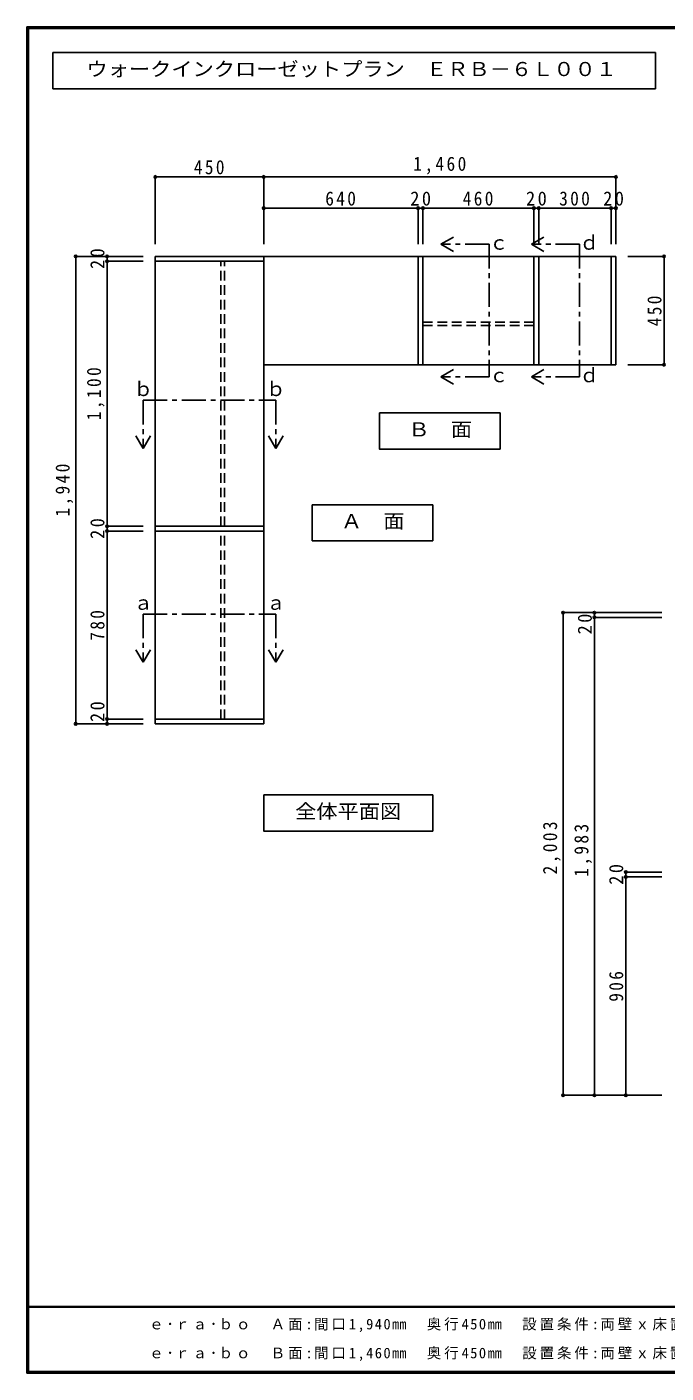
# Model space of a CAD drawing. Units: millimetres at full size, sheet at 1:20. Extents: x -8005 to 8005, y -2932 to 2722.
# Drawn here: x -8005 to -5355, y -2864 to 2722 of the extents above; entities that cross this region are included whole.
import ezdxf
from ezdxf.enums import TextEntityAlignment as Align

# ---------------------------------------------------------------- set-up
doc = ezdxf.new("R2010")
doc.units = ezdxf.units.MM
doc.header["$LTSCALE"] = 20
doc.header["$PDMODE"] = 32
doc.header["$PDSIZE"] = 10
doc.linetypes.add('CHAIN1', pattern=[8, 5, -1, 1, -1])
doc.linetypes.add('DASHED2', pattern=[3, 2, -1])
for name, color, linetype in [('0-2_本体', 2, 'Continuous'), ('0-3_固定棚', 3, 'Continuous'), ('0-6_ﾊﾟｲﾌﾟﾊﾝｶﾞｰ', 4, 'Continuous'), ('0-A_文字', 7, 'Continuous'), ('0-B_寸法', 4, 'Continuous'), ('F-1_枠', 6, 'Continuous'), ('F-A_文字', 7, 'Continuous')]:
    doc.layers.add(name, color=color, linetype=linetype)
doc.styles.add('ＭＳ ゴシック', font='')
doc.styles.get('ＭＳ ゴシック').set_extended_font_data('MS Gothic')

msp = doc.modelspace()

# ---------------------------------------------------------------- linework, layer by layer
at = {"layer": '0-2_本体'}
for p, q in [((-7022.95, 1770.05), (-7472.95, 1770.05)), ((-7022.95, 1750.05), (-7022.95, 1770.05)), ((-6382.95, 1770.05), (-6362.95, 1770.05)), ((-6382.95, 1320.05), (-6382.95, 1770.05)), ((-6362.95, 1320.05), (-6362.95, 1770.05)), ((-5902.95, 1770.05), (-5882.95, 1770.05)), ((-5902.95, 1320.05), (-5902.95, 1770.05)), ((-5882.95, 1320.05), (-5882.95, 1770.05)), ((-5582.95, 1770.05), (-5562.95, 1770.05)), ((-5582.95, 1320.05), (-5582.95, 1770.05)), ((-5562.95, 1320.05), (-5562.95, 1770.05)), ((-6362.95, 1320.05), (-6382.95, 1320.05)), ((-5882.95, 1320.05), (-5902.95, 1320.05)), ((-5562.95, 1320.05), (-5582.95, 1320.05)), ((-7022.95, 650.05), (-7472.95, 650.05)), ((-7022.95, 630.05), (-7022.95, 650.05)), ((-7022.95, -149.95), (-7472.95, -149.95)), ((-7022.95, -169.95), (-7022.95, -149.95))]:
    msp.add_line(p, q, dxfattribs=at)
at = {"layer": '0-2_本体', "color": 3}
msp.add_line((-7022.95, -169.95), (-7022.95, 1770.05), dxfattribs=at)
at = {"layer": '0-2_本体', "color": 4}
for p, q in [((-7672.95, 630.05), (-7672.95, 650.05)), ((-7672.95, 650.05), (-7522.95, 650.05)), ((-7672.95, 630.05), (-7522.95, 630.05))]:
    msp.add_line(p, q, dxfattribs=at)
at = {"layer": '0-2_本体'}
for points in [[(-7022.95, 1750.05), (-7472.95, 1750.05), (-7472.95, 1770.05)], [(-7022.95, 630.05), (-7472.95, 630.05), (-7472.95, 650.05)], [(-7022.95, -169.95), (-7472.95, -169.95), (-7472.95, -149.95)]]:
    msp.add_lwpolyline(points, dxfattribs=at)
at = {"layer": '0-2_本体', "color": 7}
for p in [(-7672.95, 650.05), (-7672.95, 630.05)]:
    msp.add_point(p, dxfattribs=at)
at = {"layer": '0-3_固定棚'}
for p, q in [((-7472.95, -169.95), (-7472.95, 1750.05)), ((-7022.95, 1770.05), (-5562.95, 1770.05)), ((-7022.95, 1320.05), (-5562.95, 1320.05))]:
    msp.add_line(p, q, dxfattribs=at)
at = {"layer": '0-6_ﾊﾟｲﾌﾟﾊﾝｶﾞｰ', "linetype": 'DASHED2'}
for p, q in [((-7200.45, 650.05), (-7200.45, 1750.05)), ((-7185.45, 650.05), (-7185.45, 1750.05)), ((-5902.95, 1497.55), (-6362.95, 1497.55)), ((-5902.95, 1482.55), (-6362.95, 1482.55)), ((-7200.45, -149.95), (-7200.45, 630.05)), ((-7185.45, -149.95), (-7185.45, 630.05))]:
    msp.add_line(p, q, dxfattribs=at)
at = {"layer": '0-A_文字'}
for p, q in [((-7898.33, 2615.63), (-7898.33, 2465.63)), ((-5398.43, 2615.63), (-7898.33, 2615.63)), ((-5398.43, 2465.63), (-5398.43, 2615.63)), ((-7898.33, 2465.63), (-5398.43, 2465.63)), ((-6288.35, 1820.05), (-6236.39, 1850.05)), ((-5913.25, 1820.05), (-5861.29, 1850.05)), ((-6288.35, 1820.05), (-6236.39, 1790.05)), ((-5913.25, 1820.05), (-5861.29, 1790.05)), ((-6288.35, 1270.05), (-6236.39, 1300.05)), ((-5913.25, 1270.05), (-5861.29, 1300.05)), ((-6288.35, 1270.05), (-6236.39, 1240.05)), ((-5913.25, 1270.05), (-5861.29, 1240.05)), ((-6042.35, 1120.05), (-6543.35, 1120.05)), ((-6042.35, 1120.05), (-6042.35, 970.05)), ((-7522.95, 972.75), (-7552.95, 1024.72)), ((-7522.95, 972.75), (-7492.95, 1024.72)), ((-6972.95, 972.75), (-7002.95, 1024.72)), ((-6972.95, 972.75), (-6942.95, 1024.72)), ((-6321.95, 739.4), (-6822.95, 739.4)), ((-6822.95, 739.4), (-6822.95, 589.4)), ((-6321.95, 739.4), (-6321.95, 589.4)), ((-6822.95, 589.4), (-6321.95, 589.4)), ((-7522.95, 85.66), (-7552.95, 137.62)), ((-7522.95, 85.66), (-7492.95, 137.62)), ((-6972.95, 85.66), (-7002.95, 137.62)), ((-6972.95, 85.66), (-6942.95, 137.62)), ((-6321.95, -464.95), (-7022.95, -464.95)), ((-6321.95, -464.95), (-6321.95, -614.95))]:
    msp.add_line(p, q, dxfattribs=at)
at = {"layer": '0-A_文字', "linetype": 'CHAIN1'}
for p, q in [((-6088.35, 1820.05), (-6288.35, 1820.05)), ((-6088.35, 1820.05), (-6088.35, 1270.05)), ((-5713.25, 1820.05), (-5913.25, 1820.05)), ((-5713.25, 1820.05), (-5713.25, 1270.05)), ((-6088.35, 1270.05), (-6288.35, 1270.05)), ((-5713.25, 1270.05), (-5913.25, 1270.05)), ((-7522.95, 1172.75), (-7522.95, 972.75)), ((-7522.95, 1172.75), (-6972.95, 1172.75)), ((-6972.95, 1172.75), (-6972.95, 972.75)), ((-7522.95, 285.66), (-7522.95, 85.66)), ((-7522.95, 285.66), (-6972.95, 285.66)), ((-6972.95, 285.66), (-6972.95, 85.66))]:
    msp.add_line(p, q, dxfattribs=at)
at = {"layer": '0-A_文字'}
for points in [[(-6543.35, 1120.05), (-6543.35, 970.05), (-6042.35, 970.05)], [(-7022.95, -464.95), (-7022.95, -614.95), (-6321.95, -614.95)]]:
    msp.add_lwpolyline(points, dxfattribs=at)
at = {"layer": '0-B_寸法'}
for p, q in [((-7472.95, 2100.05), (-7022.95, 2100.05)), ((-7472.95, 2100.05), (-7472.95, 1820.05)), ((-7022.95, 2100.05), (-7022.95, 1970.05)), ((-7022.95, 2100.05), (-5562.95, 2100.05)), ((-5562.95, 2100.05), (-5562.95, 1820.05)), ((-7022.95, 1970.05), (-7022.95, 1820.05)), ((-6362.95, 1970.05), (-6382.95, 1970.05)), ((-6382.95, 1970.05), (-6382.95, 1820.05)), ((-6362.95, 1970.05), (-5902.95, 1970.05)), ((-6362.95, 1970.05), (-6362.95, 1820.05)), ((-5902.95, 1970.05), (-5902.95, 1820.05)), ((-5902.95, 1970.05), (-5882.95, 1970.05)), ((-5882.95, 1970.05), (-5882.95, 1820.05)), ((-5882.95, 1970.05), (-5582.95, 1970.05)), ((-5562.95, 1970.05), (-5582.95, 1970.05)), ((-5582.95, 1970.05), (-5582.95, 1820.05)), ((-7802.95, 1770.05), (-7522.95, 1770.05)), ((-7802.95, -169.95), (-7802.95, 1770.05)), ((-7672.95, 1750.05), (-7672.95, 1770.05)), ((-7672.95, 1770.05), (-7522.95, 1770.05)), ((-7672.95, 1750.05), (-7522.95, 1750.05)), ((-7672.95, 650.05), (-7672.95, 1750.05)), ((-5362.95, 1770.05), (-5512.95, 1770.05)), ((-5362.95, 1320.05), (-5362.95, 1770.05)), ((-5362.95, 1320.05), (-5512.95, 1320.05)), ((-7672.95, 630.05), (-7522.95, 630.05)), ((-7672.95, -149.95), (-7672.95, 630.05)), ((-5781.67, 291.73), (-5371.67, 291.73)), ((-5781.67, -1711.27), (-5781.67, 291.73)), ((-5651.67, 271.73), (-5651.67, 291.73)), ((-5651.67, 291.73), (-5521.67, 291.73)), ((-5651.67, 271.73), (-5371.67, 271.73)), ((-5651.67, -1711.27), (-5651.67, 271.73)), ((-7672.95, -169.95), (-7672.95, -149.95)), ((-7672.95, -149.95), (-7522.95, -149.95)), ((-7802.95, -169.95), (-7522.95, -169.95)), ((-7672.95, -169.95), (-7522.95, -169.95)), ((-5521.67, -805.27), (-5521.67, -785.27)), ((-5521.67, -785.27), (-5371.67, -785.27)), ((-5521.67, -1711.27), (-5521.67, -805.27)), ((-5521.67, -805.27), (-5371.67, -805.27)), ((-5781.67, -1711.27), (-5371.67, -1711.27)), ((-5651.67, -1711.27), (-5521.67, -1711.27)), ((-5521.67, -1711.27), (-5371.67, -1711.27))]:
    msp.add_line(p, q, dxfattribs=at)
msp.add_lwpolyline([(-7022.95, 1970.05), (-6382.95, 1970.05), (-6382.95, 1820.05)], dxfattribs=at)
at = {"layer": '0-B_寸法', "color": 7}
for p in [(-7472.95, 2100.05), (-7022.95, 2100.05), (-5562.95, 2100.05), (-7022.95, 1970.05), (-6382.95, 1970.05), (-6362.95, 1970.05), (-5902.95, 1970.05), (-5882.95, 1970.05), (-5582.95, 1970.05), (-5562.95, 1970.05), (-7802.95, 1770.05), (-7672.95, 1770.05), (-7672.95, 1750.05), (-5362.95, 1770.05), (-5362.95, 1320.05), (-5781.67, 291.73), (-5651.67, 291.73), (-5651.67, 271.73), (-7802.95, -169.95), (-7672.95, -149.95), (-7672.95, -169.95), (-5521.67, -785.27), (-5521.67, -805.27), (-5781.67, -1711.27), (-5651.67, -1711.27), (-5521.67, -1711.27)]:
    msp.add_point(p, dxfattribs=at)
at = {"layer": 'F-1_枠'}
for p, q in [((-8005, 2722.29), (-8005, -2864.37)), ((-8005, 2722.29), (-205, 2722.29)), ((-8005, 2718.96), (-205, 2718.96)), ((-8005, 2715.63), (-205, 2715.63)), ((-8001.67, 2722.29), (-8001.67, -2864.37)), ((-7998.33, 2722.29), (-7998.33, -2864.37)), ((-205, -2587.71), (-8005, -2587.71)), ((-205, -2591.04), (-8005, -2591.04)), ((-205, -2857.71), (-8005, -2857.71)), ((-205, -2861.04), (-8005, -2861.04)), ((-205, -2864.37), (-8005, -2864.37))]:
    msp.add_line(p, q, dxfattribs=at)

# ---------------------------------------------------------------- texts
at = {"layer": '0-2_本体', "color": 7, "insert": (-7682.95, 597.55), "char_height": 58.65, "attachment_point": 7, "rotation": 90, "style": 'ＭＳ ゴシック'}
msp.add_mtext('\\T1.27;\\W0.95;20', dxfattribs=at)
at = {"layer": '0-A_文字', "style": 'ＭＳ ゴシック', "width": 1.1}
for s, p in [('ウォークインクローゼットプラン\u3000ＥＲＢ－６Ｌ００１', (-7758.33, 2500.63)), ('Ｂ\u3000面', (-6423.35, 1005.05)), ('Ａ\u3000面', (-6702.95, 624.4)), ('全体平面図', (-6892.95, -579.95))]:
    msp.add_text(s, height=58.65, dxfattribs=at).set_placement(p, align=Align.BOTTOM_LEFT)
at = {"layer": '0-A_文字', "style": 'ＭＳ ゴシック'}
for s, p in [('ｄ', (-5713.25, 1780.05)), ('ｃ', (-6088.35, 1780.05)), ('ｃ', (-6088.35, 1230.05)), ('ｄ', (-5713.25, 1230.05)), ('ｂ', (-7562.95, 1172.75)), ('ｂ', (-7012.95, 1172.75)), ('ａ', (-7562.95, 285.66)), ('ａ', (-7012.95, 285.66))]:
    msp.add_text(s, height=58.65, dxfattribs=at).set_placement(p, align=Align.BOTTOM_LEFT)
at = {"layer": '0-B_寸法', "color": 7, "char_height": 58.65, "attachment_point": 7, "style": 'ＭＳ ゴシック'}
for s, insert in [('\\T1.28;\\W0.9;1,460', (-6402.95, 2110.05)), ('\\T1.27;\\W0.9;450', (-7312.95, 2110.05)), ('\\T1.27;\\W0.9;640', (-6767.95, 1980.05)), ('\\T1.27;\\W0.95;20', (-6415.45, 1980.05)), ('\\T1.27;\\W0.9;460', (-6197.95, 1980.05)), ('\\T1.27;\\W0.95;20', (-5935.45, 1980.05)), ('\\T1.27;\\W0.9;300', (-5797.95, 1980.05)), ('\\T1.27;\\W0.95;20', (-5615.45, 1980.05))]:
    msp.add_mtext(s, dxfattribs=dict(at, insert=insert))
at = {"layer": '0-B_寸法', "color": 7, "char_height": 58.65, "attachment_point": 7, "rotation": 90, "style": 'ＭＳ ゴシック'}
for s, insert in [('\\T1.27;\\W0.95;20', (-7682.95, 1717.55)), ('\\T1.27;\\W0.9;450', (-5372.95, 1480.05)), ('\\T1.28;\\W0.9;1,100', (-7682.95, 1090.05)), ('\\T1.28;\\W0.9;1,940', (-7812.95, 690.05)), ('\\T1.27;\\W0.9;780', (-7682.95, 175.05)), ('\\T1.27;\\W0.95;20', (-5661.67, 201.26)), ('\\T1.27;\\W0.95;20', (-7682.95, -162.31)), ('\\T1.28;\\W0.9;2,003', (-5791.67, -794.77)), ('\\T1.28;\\W0.9;1,983', (-5661.67, -804.77)), ('\\T1.27;\\W0.95;20', (-5531.67, -837.77)), ('\\T1.27;\\W0.9;906', (-5531.67, -1323.27))]:
    msp.add_mtext(s, dxfattribs=dict(at, insert=insert))
at = {"layer": 'F-A_文字', "char_height": 43.99, "attachment_point": 7, "style": 'ＭＳ ゴシック'}
for s, insert in [('\\T1.2;ｅ･ｒａ･ｂｏ\u3000Ａ面:間口1,940㎜\u3000奥行450㎜\u3000設置条件:両壁ｘ床置き', (-7498.33, -2694.37)), ('\\T1.2;ｅ･ｒａ･ｂｏ\u3000Ｂ面:間口1,460㎜\u3000奥行450㎜\u3000設置条件:両壁ｘ床置き', (-7498.33, -2814.37))]:
    msp.add_mtext(s, dxfattribs=dict(at, insert=insert))

doc.saveas('drawing.dxf')
